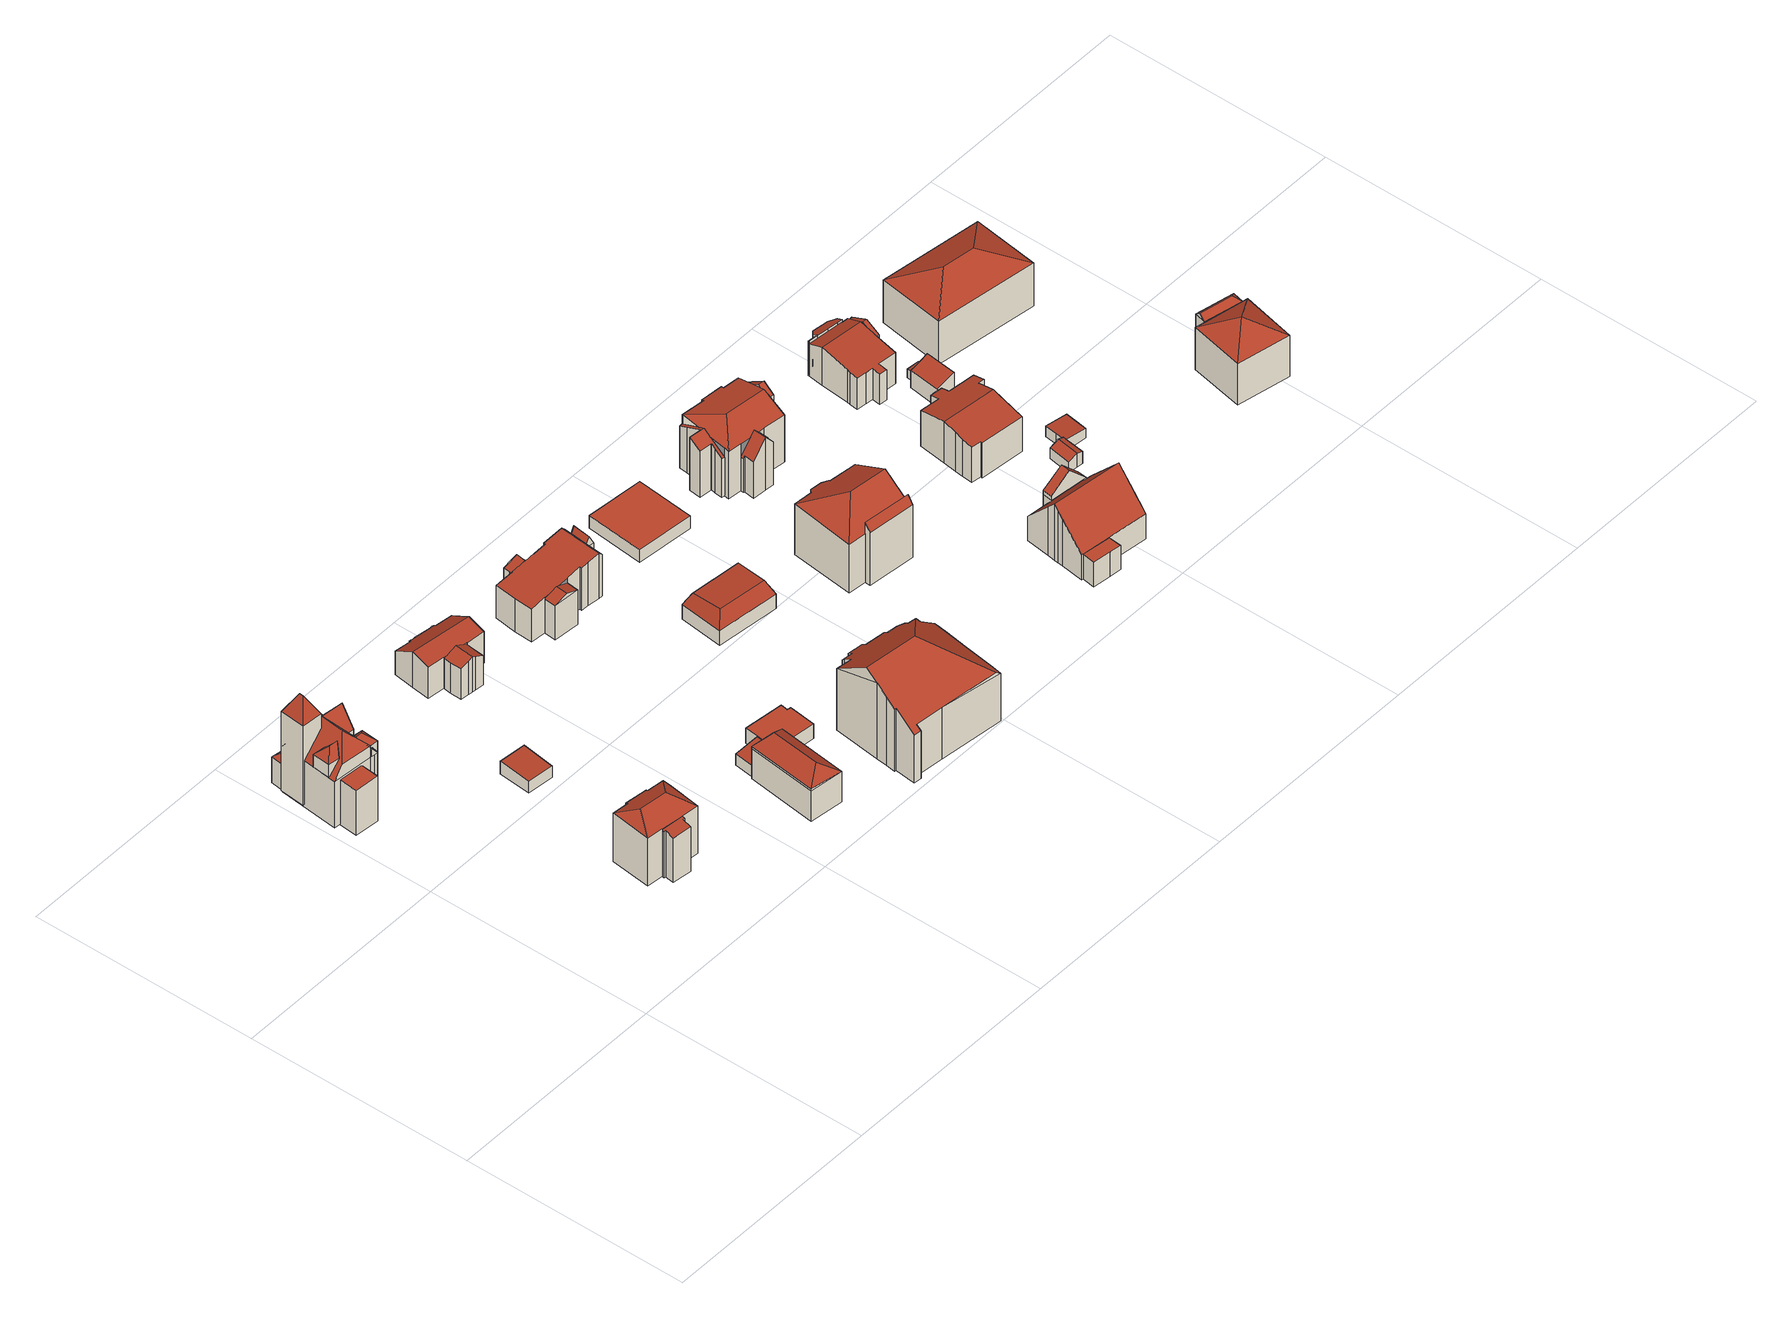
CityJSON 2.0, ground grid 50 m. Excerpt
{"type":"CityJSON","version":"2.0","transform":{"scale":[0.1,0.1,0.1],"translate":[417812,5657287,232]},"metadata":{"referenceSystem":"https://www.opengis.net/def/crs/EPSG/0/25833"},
"CityObjects":{
"building1":{"type":"Building","attributes":{"Gemeindeschluessel":14612000,"QualitaetDacherkennung":100,"Geometrietyp2DReferenz":"3000","function":"31001_9998","roofType":"9999"},"children":["building1-1","building1-2","building1-3","building1-4","building1-5","building1-6","building1-7","building1-8","building1-9"]},
"building1-1":{"type":"BuildingPart","attributes":{"Dachtyp_tdc":"tdcHipAndHippedGRoof","Dachneigung":49.88,"QualitaetDacherkennung":100,"Geometrietyp2DReferenz":"3000","measuredHeight":17.67,"roofType":"9999"},"parents":["building1"],"geometry":[{"type":"MultiSurface","lod":"2","boundaries":[[[0,1,2,3,4,5]],[[1,6,7,2]],[[6,8,9,7]],[[6,1,10,11]],[[0,8,12]],[[11,10,13]],[[8,6,11,13,12]],[[3,2,7,9]],[[1,0,12,13,10]]],"semantics":{"surfaces":[{"type":"WallSurface"},{"type":"RoofSurface"},{"type":"GroundSurface"}],"values":[0,0,0,0,1,1,1,2,1]}}]},
"building1-2":{"type":"BuildingPart","attributes":{"Dachtyp_tdc":"tdcLeanToRoof","Dachneigung":0,"QualitaetDacherkennung":100,"Geometrietyp2DReferenz":"3000","measuredHeight":10.97,"roofType":"2100"},"parents":["building1"],"geometry":[{"type":"Solid","lod":"2","boundaries":[[[[14,15,16,17]],[[15,18,19,16]],[[18,20,21,19]],[[20,14,17,21]],[[20,18,15,14]],[[17,16,19,21]]]],"semantics":{"surfaces":[{"type":"WallSurface"},{"type":"RoofSurface"},{"type":"GroundSurface"}],"values":[[0,0,0,0,1,2]]}}]},
"building1-3":{"type":"BuildingPart","attributes":{"Dachtyp_tdc":"tdcGableRoof","Dachneigung":55.66,"QualitaetDacherkennung":100,"Geometrietyp2DReferenz":"3000","measuredHeight":16.03,"roofType":"3100"},"parents":["building1"],"geometry":[{"type":"Solid","lod":"2","boundaries":[[[[22,23,24,25]],[[23,26,27,24]],[[26,28,29,27]],[[28,22,25,29]],[[26,23,30]],[[22,28,31]],[[23,22,31,30]],[[28,26,30,31]],[[25,24,27,29]]]],"semantics":{"surfaces":[{"type":"WallSurface"},{"type":"RoofSurface"},{"type":"GroundSurface"}],"values":[[0,0,0,0,0,0,1,1,2]]}}]},
"building1-4":{"type":"BuildingPart","attributes":{"Dachtyp_tdc":"tdcHipRoof","Dachneigung":62.09,"QualitaetDacherkennung":100,"Geometrietyp2DReferenz":"3000","measuredHeight":23.69,"roofType":"3200"},"parents":["building1"],"geometry":[{"type":"MultiSurface","lod":"2","boundaries":[[[32,33,34,35]],[[33,36,37,38,39,34]],[[33,32,40]],[[41,36,42]],[[32,41,42,40]],[[36,33,40,42]],[[43,35,34,39]]],"semantics":{"surfaces":[{"type":"WallSurface"},{"type":"RoofSurface"},{"type":"GroundSurface"}],"values":[0,0,1,1,1,1,2]}}]},
"building1-5":{"type":"BuildingPart","attributes":{"Dachtyp_tdc":"tdcLeanToRoof","Dachneigung":0,"QualitaetDacherkennung":100,"Geometrietyp2DReferenz":"3000","measuredHeight":5.98,"roofType":"2100"},"parents":["building1"],"geometry":[{"type":"MultiSurface","lod":"2","boundaries":[[[44,45,46,47]],[[45,5,4,46]],[[45,44,48,49,50,5]],[[4,51,52,53,47,46]]],"semantics":{"surfaces":[{"type":"WallSurface"},{"type":"RoofSurface"},{"type":"GroundSurface"}],"values":[0,0,1,2]}}]},
"building1-6":{"type":"BuildingPart","attributes":{"Dachtyp_tdc":"tdcGableRoof","Dachneigung":49.41,"QualitaetDacherkennung":100,"Geometrietyp2DReferenz":"3000","measuredHeight":14.66,"roofType":"3100"},"parents":["building1"],"geometry":[{"type":"MultiSurface","lod":"2","boundaries":[[[54,55,49,52,56]],[[57,22,58,51,50]],[[22,54,56,58]],[[57,55,59]],[[54,22,60]],[[55,54,60,59]],[[22,57,59,60]],[[56,52,51,58]]],"semantics":{"surfaces":[{"type":"WallSurface"},{"type":"RoofSurface"},{"type":"GroundSurface"}],"values":[0,0,0,0,0,1,1,2]}}]},
"building1-7":{"type":"BuildingPart","attributes":{"Dachtyp_tdc":"tdcHipAndGableRoof","Dachneigung":40.77,"QualitaetDacherkennung":100,"Geometrietyp2DReferenz":"3000","measuredHeight":4.92,"roofType":"5000"},"parents":["building1"],"geometry":[{"type":"Solid","lod":"2","boundaries":[[[[61,62,63,64]],[[62,65,66,63]],[[65,67,68,66]],[[67,61,64,68]],[[65,62,69]],[[61,67,70]],[[62,61,70,69]],[[67,65,69,70]],[[64,63,66,68]]]],"semantics":{"surfaces":[{"type":"WallSurface"},{"type":"RoofSurface"},{"type":"GroundSurface"}],"values":[[0,0,0,0,1,0,1,1,2]]}}]},
"building1-8":{"type":"BuildingPart","attributes":{"Dachtyp_tdc":"tdcHipAndGableRoof","Dachneigung":43.92,"QualitaetDacherkennung":100,"Geometrietyp2DReferenz":"3000","measuredHeight":15.39,"roofType":"5000"},"parents":["building1"],"geometry":[{"type":"Solid","lod":"2","boundaries":[[[[71,72,73,74]],[[72,75,76,73]],[[75,10,77,76]],[[10,71,74,77]],[[75,72,78]],[[71,10,79]],[[72,71,79,78]],[[10,75,78,79]],[[74,73,76,77]]]],"semantics":{"surfaces":[{"type":"WallSurface"},{"type":"RoofSurface"},{"type":"GroundSurface"}],"values":[[0,0,0,0,1,0,1,1,2]]}}]},
"building1-9":{"type":"BuildingPart","attributes":{"Dachtyp_tdc":"tdcHipAndGableRoof","Dachneigung":38.72,"QualitaetDacherkennung":100,"Geometrietyp2DReferenz":"3000","measuredHeight":7.55,"roofType":"5000"},"parents":["building1"],"geometry":[{"type":"MultiSurface","lod":"2","boundaries":[[[37,80,81,38]],[[80,44,47,82,81]],[[44,80,83]],[[80,37,84,83]],[[48,44,83,84]],[[38,81,82,85]]],"semantics":{"surfaces":[{"type":"WallSurface"},{"type":"RoofSurface"},{"type":"GroundSurface"}],"values":[0,0,1,1,1,2]}}]},
"building2":{"type":"Building","attributes":{"Gemeindeschluessel":14612000,"Geometrietyp2DReferenz":"3000","function":"31001_9998","roofType":"9999"},"children":["building2-1","building2-2"]},
"building2-1":{"type":"BuildingPart","attributes":{"Dachtyp_tdc":"tdcPolyFlatRoof","Dachneigung":14.08,"QualitaetDacherkennung":80,"Geometrietyp2DReferenz":"3000","measuredHeight":11.41,"roofType":"2100"},"parents":["building2"],"geometry":[{"type":"MultiSurface","lod":"2","boundaries":[[[86,87,88,89,90,91,92,93]],[[94,95,96,97,98,99,100,101]],[[93,92,95,94]],[[92,91,96,95]],[[91,90,97,96]],[[89,88,99,98]],[[88,87,100,99]],[[87,86,101,100]],[[86,93,94,101]]],"semantics":{"surfaces":[{"type":"RoofSurface"},{"type":"GroundSurface"},{"type":"WallSurface"}],"values":[0,1,2,2,2,2,2,2,2]}}]},
"building2-2":{"type":"BuildingPart","attributes":{"Dachtyp_tdc":"tdcHipRoof","Dachneigung":27.14,"QualitaetDacherkennung":86,"Geometrietyp2DReferenz":"3000","measuredHeight":14.01,"roofType":"3200"},"parents":["building2"],"geometry":[{"type":"MultiSurface","lod":"2","boundaries":[[[102,103,104,105]],[[103,106,107,104]],[[106,108,109,107]],[[108,110,111,109]],[[110,112,113,111]],[[112,114,115,113]],[[114,116,117,115]],[[116,118,119,117]],[[118,120,89,98,119]],[[121,102,105,97,90]],[[118,116,114,122]],[[103,102,123]],[[114,112,110,108,106,103,123,122]],[[102,121,120,118,122,123]],[[105,104,107,109,111,113,115,117,119,98,97]]],"semantics":{"surfaces":[{"type":"WallSurface"},{"type":"RoofSurface"},{"type":"GroundSurface"}],"values":[0,0,0,0,0,0,0,0,0,0,1,1,1,1,2]}}]},
"building3":{"type":"Building","attributes":{"Dachtyp_tdc":"tdcPolyFlatRoof","Gemeindeschluessel":14612000,"Dachneigung":3.11,"QualitaetDacherkennung":90,"Geometrietyp2DReferenz":"3000","measuredHeight":3.19,"function":"31001_9998","roofType":"2100"},"geometry":[{"type":"Solid","lod":"2","boundaries":[[[[124,125,126,127]],[[125,128,129,126]],[[128,130,131,129]],[[130,124,127,131]],[[130,128,125,124]],[[127,126,129,131]]]],"semantics":{"surfaces":[{"type":"WallSurface"},{"type":"RoofSurface"},{"type":"GroundSurface"}],"values":[[0,0,0,0,1,2]]}}]},
"building4":{"type":"Building","attributes":{"Gemeindeschluessel":14612000,"Geometrietyp2DReferenz":"3000","function":"31001_9998","roofType":"9999"},"children":["building4-1","building4-2"]},
"building4-1":{"type":"BuildingPart","attributes":{"Dachtyp_tdc":"tdcGableRoof","Dachneigung":31.61,"QualitaetDacherkennung":61,"Geometrietyp2DReferenz":"3000","measuredHeight":8.54,"roofType":"3100"},"parents":["building4"],"geometry":[{"type":"MultiSurface","lod":"2","boundaries":[[[132,133,134]],[[132,135,136,133]],[[135,137,138,136]],[[137,139,140,138]],[[139,141,142,140]],[[141,143,144,142]],[[143,145,146,144]],[[145,147,148,146]],[[147,149,150,148]],[[149,151,152,150]],[[151,153,154,152]],[[153,155,156,154]],[[155,157,158,156]],[[157,159,160,158]],[[159,161,162,160]],[[161,163,164,162]],[[163,165,166,164]],[[165,167,168,166]],[[167,169,170,168]],[[169,171,172,173,170]],[[165,163,161,159,157,155,153,151,149,147,145,143,141,139,137]],[[137,135,132,174,175,176,171,169,167,165]],[[173,177,133,136,138,140,142,144,146,148,150,152,154,156,158,160,162,164,166,168,170]]],"semantics":{"surfaces":[{"type":"WallSurface"},{"type":"RoofSurface"},{"type":"GroundSurface"}],"values":[0,0,0,0,0,0,0,0,0,0,0,0,0,0,0,0,0,0,0,0,1,1,2]}}]},
"building4-2":{"type":"BuildingPart","attributes":{"Dachtyp_tdc":"tdcGableRoof","Dachneigung":23.79,"QualitaetDacherkennung":48,"Geometrietyp2DReferenz":"3000","measuredHeight":8.54,"roofType":"3100"},"parents":["building4"],"geometry":[{"type":"MultiSurface","lod":"2","boundaries":[[[178,179,180,181]],[[179,134,133,180]],[[172,182,170,173]],[[182,183,184,170]],[[183,185,186,184]],[[185,187,188,186]],[[187,189,190,188]],[[189,191,192,190]],[[191,193,194,192]],[[193,178,181,194]],[[189,187,185,183,182,172,176,195]],[[195,174,134,179,178,193,191,189]],[[181,180,133,177,173,170,184,186,188,190,192,194]]],"semantics":{"surfaces":[{"type":"WallSurface"},{"type":"RoofSurface"},{"type":"GroundSurface"}],"values":[0,0,0,0,0,0,0,0,0,0,1,1,2]}}]},
"building5":{"type":"Building","attributes":{"Dachtyp_tdc":"tdcFreeFormRoof","Gemeindeschluessel":14612000,"Dachneigung":37.24,"QualitaetDacherkennung":92,"Geometrietyp2DReferenz":"3000","measuredHeight":10.48,"function":"31001_9998","roofType":"5000"},"geometry":[{"type":"Solid","lod":"2","boundaries":[[[[196,197,198]],[[197,199,200,198]],[[196,201,202,199,197]],[[203,198,200,204]],[[196,198,203]],[[204,200,205,206]],[[206,205,202]],[[207,208,209,210,211,212]],[[203,204,208,207]],[[204,206,209,208]],[[206,202,210,209]],[[202,201,211,210]],[[201,196,212,211]],[[196,203,207,212]],[[202,205,200,199]]]],"semantics":{"surfaces":[{"type":"RoofSurface"},{"type":"WallSurface"},{"type":"GroundSurface"}],"values":[[0,0,0,1,1,1,1,2,1,1,1,1,1,1,0]]}}]},
"building6":{"type":"Building","attributes":{"Dachtyp_tdc":"tdcPolyFlatRoof","Gemeindeschluessel":14612000,"Dachneigung":8.62,"QualitaetDacherkennung":60,"Geometrietyp2DReferenz":"3000","measuredHeight":3.55,"function":"31001_9998","roofType":"2100"},"geometry":[{"type":"Solid","lod":"2","boundaries":[[[[213,214,215,216]],[[214,217,218,215]],[[217,219,220,218]],[[219,213,216,220]],[[219,217,214,213]],[[216,215,218,220]]]],"semantics":{"surfaces":[{"type":"WallSurface"},{"type":"RoofSurface"},{"type":"GroundSurface"}],"values":[[0,0,0,0,1,2]]}}]},
"building7":{"type":"Building","attributes":{"Dachtyp_tdc":"tdcPolyFlatRoof","Gemeindeschluessel":14612000,"Dachneigung":0,"QualitaetDacherkennung":65,"Geometrietyp2DReferenz":"3000","measuredHeight":3.62,"function":"31001_9998","roofType":"1000"},"geometry":[{"type":"Solid","lod":"2","boundaries":[[[[221,222,223,224]],[[222,225,226,223]],[[225,227,228,226]],[[227,229,218,228]],[[229,230,215,218]],[[230,231,232,215]],[[231,233,234,232]],[[233,235,236,234]],[[235,221,224,236]],[[235,233,231,230,229,227,225,222,221]],[[224,223,226,228,218,215,232,234,236]]]],"semantics":{"surfaces":[{"type":"WallSurface"},{"type":"RoofSurface"},{"type":"GroundSurface"}],"values":[[0,0,0,0,0,0,0,0,0,1,2]]}}]},
"building8":{"type":"Building","attributes":{"Gemeindeschluessel":14612000,"Geometrietyp2DReferenz":"3000","function":"31001_9998","roofType":"9999"},"children":["building8-1","building8-2","building8-3","building8-4"]},
"building8-1":{"type":"BuildingPart","attributes":{"Dachtyp_tdc":"tdcGableRoof","Dachneigung":21.2,"QualitaetDacherkennung":30,"Geometrietyp2DReferenz":"3000","measuredHeight":9.37,"roofType":"3100"},"parents":["building8"],"geometry":[{"type":"MultiSurface","lod":"2","boundaries":[[[237,238,239,240]],[[238,241,242,239]],[[241,243,244,242]],[[241,238,245]],[[238,237,246,247,245]],[[243,241,245,247,248]],[[240,239,242,244]]],"semantics":{"surfaces":[{"type":"WallSurface"},{"type":"RoofSurface"},{"type":"GroundSurface"}],"values":[0,0,0,0,1,1,2]}}]},
"building8-2":{"type":"BuildingPart","attributes":{"Dachtyp_tdc":"tdcFreeFormRoof","Dachneigung":63.38,"QualitaetDacherkennung":13,"Geometrietyp2DReferenz":"3000","measuredHeight":10.96,"roofType":"5000"},"parents":["building8"],"geometry":[{"type":"MultiSurface","lod":"2","boundaries":[[[249,250,251,252]],[[250,253,254,251]],[[253,255,256,254]],[[257,255,253]],[[258,257,253,250]],[[258,250,249]],[[257,258,249,255]],[[252,251,254,256]]],"semantics":{"surfaces":[{"type":"WallSurface"},{"type":"RoofSurface"},{"type":"GroundSurface"}],"values":[0,0,0,0,1,0,1,2]}}]},
"building8-3":{"type":"BuildingPart","attributes":{"Dachtyp_tdc":"tdcGableRoof","Dachneigung":52.3,"QualitaetDacherkennung":28,"Geometrietyp2DReferenz":"3000","measuredHeight":9.47,"roofType":"3100"},"parents":["building8"],"geometry":[{"type":"MultiSurface","lod":"2","boundaries":[[[259,260,261,262]],[[260,263,264,261]],[[263,265,266,264]],[[265,267,268,266]],[[267,269,270,268]],[[269,271,272,270]],[[271,273,274,272]],[[275,276,273,271,269,267]],[[267,265,263,260,259,277,275]],[[261,264,266,268,270,272,274,278,262]]],"semantics":{"surfaces":[{"type":"WallSurface"},{"type":"RoofSurface"},{"type":"GroundSurface"}],"values":[0,0,0,0,0,0,0,1,1,2]}}]},
"building8-4":{"type":"BuildingPart","attributes":{"Dachtyp_tdc":"tdcGableRoof","Dachneigung":10.06,"QualitaetDacherkennung":25,"Geometrietyp2DReferenz":"3000","measuredHeight":10.92,"roofType":"3100"},"parents":["building8"],"geometry":[{"type":"MultiSurface","lod":"2","boundaries":[[[279,280,240,281]],[[280,237,240]],[[282,244,243]],[[282,283,284,244]],[[283,285,286,284]],[[285,287,288,286]],[[287,289,262,288]],[[289,259,262]],[[290,274,273]],[[290,291,292,274]],[[291,293,294,292]],[[293,295,296,294]],[[295,297,298,296]],[[297,299,252,298]],[[299,249,252]],[[300,301,302,256,255]],[[301,303,304,302]],[[303,305,306,304]],[[305,307,308,306]],[[307,309,310,308]],[[309,279,281,310]],[[305,303,301,300,299,297,295]],[[295,293,291,290,276,311,277,289,287,285,283,282,248,246,280,279,309,307,305]],[[281,240,244,284,286,288,262,278,274,292,294,296,298,252,256,302,304,306,308,310]]],"semantics":{"surfaces":[{"type":"WallSurface"},{"type":"RoofSurface"},{"type":"GroundSurface"}],"values":[0,0,0,0,0,0,0,0,0,0,0,0,0,0,0,0,0,0,0,0,0,1,1,2]}}]},
"building9":{"type":"Building","attributes":{"Dachtyp_tdc":"tdcFreeFormRoof","Gemeindeschluessel":14612000,"Dachneigung":37.05,"QualitaetDacherkennung":32,"Geometrietyp2DReferenz":"3000","measuredHeight":20.54,"function":"31001_9998","roofType":"5000"},"geometry":[{"type":"Solid","lod":"2","boundaries":[[[[312,313,314,315]],[[313,316,317,314]],[[316,318,319,317]],[[318,320,321,319]],[[320,322,323,321]],[[322,324,325,323]],[[324,326,327,325]],[[326,328,329,327]],[[328,330,331,329]],[[330,332,333,331]],[[332,334,335,333]],[[334,336,337,335]],[[336,338,339,337]],[[338,340,341,339]],[[340,342,343,341]],[[342,344,345,343]],[[344,346,347,345]],[[346,348,349,347]],[[348,350,351,349]],[[350,352,353,351]],[[352,354,355,353]],[[354,356,357,355]],[[356,358,359,357]],[[358,360,361,359]],[[360,362,363,361]],[[362,364,365,363]],[[364,366,367,365]],[[366,368,369,367]],[[368,312,315,369]],[[352,350,348,346,344,370,371,372,358,356,354]],[[371,370,342,340,338,336,334,332,330,328,326,324,322,320,318,373]],[[364,362,360,372,371,373,316,313,312,368,366]],[[318,316,373]],[[344,342,370]],[[360,358,372]],[[315,314,317,319,321,323,325,327,329,331,333,335,337,339,341,343,345,347,349,351,353,355,357,359,361,363,365,367,369]]]],"semantics":{"surfaces":[{"type":"WallSurface"},{"type":"RoofSurface"},{"type":"GroundSurface"}],"values":[[0,0,0,0,0,0,0,0,0,0,0,0,0,0,0,0,0,0,0,0,0,0,0,0,0,0,0,0,0,1,1,1,0,0,0,2]]}}]},
"building10":{"type":"Building","attributes":{"Dachtyp_tdc":"tdcCutTentRoof","Gemeindeschluessel":14612000,"Dachneigung":4.17,"QualitaetDacherkennung":73,"Geometrietyp2DReferenz":"3000","measuredHeight":6.84,"function":"31001_9998","roofType":"9999"},"geometry":[{"type":"Solid","lod":"2","boundaries":[[[[374,375,376,377]],[[375,378,379,376]],[[380,378,381,382]],[[374,380,382,383]],[[375,374,383,384]],[[378,375,384,381]],[[384,383,382,381]],[[379,385,377,376]],[[378,380,385,379]],[[380,374,377,385]]]],"semantics":{"surfaces":[{"type":"WallSurface"},{"type":"RoofSurface"},{"type":"GroundSurface"}],"values":[[0,0,1,1,1,1,1,2,0,0]]}}]},
"building11":{"type":"Building","attributes":{"Dachtyp_tdc":"tdcPolyFlatRoof","Gemeindeschluessel":14612000,"Dachneigung":0,"QualitaetDacherkennung":0,"Geometrietyp2DReferenz":"3000","BezugspunktDach":"2000","measuredHeight":3,"function":"31001_9998"},"geometry":[{"type":"MultiSurface","lod":"2","boundaries":[[[386,387,388,389]],[[389,388,390,391]],[[388,387,392,390]],[[387,386,393,392]],[[386,389,391,393]],[[391,390,392,393]]],"semantics":{"surfaces":[{"type":"RoofSurface"},{"type":"WallSurface"},{"type":"GroundSurface"}],"values":[0,1,1,1,1,2]}}]},
"building12":{"type":"Building","attributes":{"Gemeindeschluessel":14612000,"Geometrietyp2DReferenz":"3000","function":"31001_9998","roofType":"9999"},"children":["building12-1","building12-2"]},
"building12-1":{"type":"BuildingPart","attributes":{"Dachtyp_tdc":"tdcPolyFlatRoof","Dachneigung":54.19,"QualitaetDacherkennung":34,"Geometrietyp2DReferenz":"3000","measuredHeight":14.58,"roofType":"2100"},"parents":["building12"],"geometry":[{"type":"MultiSurface","lod":"2","boundaries":[[[394,395,396,397,398]],[[395,399,400,396]],[[399,401,402,403,400]],[[401,399,395,394]],[[397,396,400,403]]],"semantics":{"surfaces":[{"type":"WallSurface"},{"type":"RoofSurface"},{"type":"GroundSurface"}],"values":[0,0,0,1,2]}}]},
"building12-2":{"type":"BuildingPart","attributes":{"Dachtyp_tdc":"tdcHipAndGableRoof","Dachneigung":28.09,"QualitaetDacherkennung":42,"Geometrietyp2DReferenz":"3000","measuredHeight":16.42,"roofType":"5000"},"parents":["building12"],"geometry":[{"type":"MultiSurface","lod":"2","boundaries":[[[404,405,406,407]],[[405,408,409,406]],[[408,410,411,409]],[[410,412,413,411]],[[412,414,415,413]],[[414,398,397,415]],[[402,416,417,403]],[[416,418,419,417]],[[416,402,398,414,412,420]],[[412,410,408,405,404,421,422,418,420]],[[407,406,409,411,413,415,397,403,417,419,423,424]],[[418,422,423,419]],[[422,421,424,423]],[[421,404,407,424]],[[418,416,420]]],"semantics":{"surfaces":[{"type":"WallSurface"},{"type":"RoofSurface"},{"type":"GroundSurface"}],"values":[0,0,0,0,0,0,0,0,1,1,2,0,0,0,1]}}]},
"building13":{"type":"Building","attributes":{"Gemeindeschluessel":14612000,"Geometrietyp2DReferenz":"3000","function":"31001_9998","roofType":"9999"},"children":["building13-1","building13-2","building13-3","building13-4"]},
"building13-1":{"type":"BuildingPart","attributes":{"Dachtyp_tdc":"tdcHipAndGableRoof","Dachneigung":13.77,"QualitaetDacherkennung":29,"Geometrietyp2DReferenz":"3000","measuredHeight":14.17,"roofType":"5000"},"parents":["building13"],"geometry":[{"type":"MultiSurface","lod":"2","boundaries":[[[425,426,427,428]],[[426,429,430,427]],[[429,431,432,433,430]],[[434,435,436,437,438]],[[435,439,440,436]],[[439,441,440]],[[442,443,444,445,446]],[[443,447,448,449,444]],[[450,451,452,453,454]],[[451,455,456,452]],[[455,425,428,456]],[[450,457,458,459,447,443,460]],[[443,442,461,462,463,439,435,434,464,460]],[[464,465,466,467,431,429,426,425,455,451,450,460]],[[428,427,430,433,468,469,437,436,440,470,445,444,449,471,453,452,456]]],"semantics":{"surfaces":[{"type":"WallSurface"},{"type":"RoofSurface"},{"type":"GroundSurface"}],"values":[0,0,0,0,0,0,0,0,0,0,0,1,1,1,2]}}]},
"building13-2":{"type":"BuildingPart","attributes":{"Dachtyp_tdc":"tdcGableRoof","Dachneigung":34.04,"QualitaetDacherkennung":72,"Geometrietyp2DReferenz":"3000","measuredHeight":14.41,"roofType":"3100"},"parents":["building13"],"geometry":[{"type":"MultiSurface","lod":"2","boundaries":[[[432,472,473,433]],[[472,474,475,473]],[[474,476,477,475]],[[476,478,479,477]],[[478,480,481,479]],[[480,482,483,481]],[[482,438,437,483]],[[480,478,476,474,472,432,467,484]],[[484,465,485,438,482,480]],[[468,433,473,475,477,479,481,483,437,469]]],"semantics":{"surfaces":[{"type":"WallSurface"},{"type":"RoofSurface"},{"type":"GroundSurface"}],"values":[0,0,0,0,0,0,0,1,1,2]}}]},
"building13-3":{"type":"BuildingPart","attributes":{"Dachtyp_tdc":"tdcGableRoof","Dachneigung":54.21,"QualitaetDacherkennung":12,"Geometrietyp2DReferenz":"3000","measuredHeight":12.79,"roofType":"3100"},"parents":["building13"],"geometry":[{"type":"MultiSurface","lod":"2","boundaries":[[[486,446,445,487]],[[441,488,489,440]],[[488,490,491,489]],[[490,492,493,491]],[[492,494,495,493]],[[494,496,497,495]],[[496,498,499,497]],[[498,486,487,499]],[[494,492,490,488,441,463,500]],[[500,461,446,486,498,496,494]],[[487,445,470,440,489,491,493,495,497,499]]],"semantics":{"surfaces":[{"type":"WallSurface"},{"type":"RoofSurface"},{"type":"GroundSurface"}],"values":[0,0,0,0,0,0,0,0,1,1,2]}}]},
"building13-4":{"type":"BuildingPart","attributes":{"Dachtyp_tdc":"tdcFreeFormRoof","Dachneigung":33.52,"QualitaetDacherkennung":33,"Geometrietyp2DReferenz":"3000","measuredHeight":12.89,"roofType":"5000"},"parents":["building13"],"geometry":[{"type":"MultiSurface","lod":"2","boundaries":[[[501,502,503,504]],[[502,505,506,503]],[[505,507,452,506]],[[448,508,509,449]],[[508,510,511,509]],[[510,512,513,511]],[[512,514,515,513]],[[514,516,517,515]],[[516,518,519,517]],[[518,520,521,519]],[[520,522,523,521]],[[522,501,504,523]],[[518,516,514,512,510,508,448,459,524]],[[524,457,454,507,505,502,501,522,520,518]],[[504,503,506,452,453,471,449,509,511,513,515,517,519,521,523]]],"semantics":{"surfaces":[{"type":"WallSurface"},{"type":"RoofSurface"},{"type":"GroundSurface"}],"values":[0,0,0,0,0,0,0,0,0,0,0,0,1,1,2]}}]},
"building14":{"type":"Building","attributes":{"Gemeindeschluessel":14612000,"Geometrietyp2DReferenz":"3000","function":"31001_9998","roofType":"9999"},"children":["building14-1","building14-2","building14-3"]},
"building14-1":{"type":"BuildingPart","attributes":{"Dachtyp_tdc":"tdcPolyFlatRoof","Dachneigung":0,"QualitaetDacherkennung":53,"Geometrietyp2DReferenz":"3000","measuredHeight":5.9,"roofType":"1000"},"parents":["building14"],"geometry":[{"type":"MultiSurface","lod":"2","boundaries":[[[525,526,527,528]],[[529,530,531,532]],[[530,533,534,531]],[[533,525,528,534]],[[533,530,529,526,525]],[[528,527,532,531,534]]],"semantics":{"surfaces":[{"type":"WallSurface"},{"type":"RoofSurface"},{"type":"GroundSurface"}],"values":[0,0,0,0,1,2]}}]},
"building14-2":{"type":"BuildingPart","attributes":{"Dachtyp_tdc":"tdcGableRoof","Dachneigung":46.57,"QualitaetDacherkennung":41,"Geometrietyp2DReferenz":"3000","measuredHeight":10.43,"roofType":"3100"},"parents":["building14"],"geometry":[{"type":"MultiSurface","lod":"2","boundaries":[[[535,536,537,538]],[[536,539,540,537]],[[539,541,540]],[[542,535,538,543,544]],[[545,546,547,548]],[[536,547,546,539]],[[535,548,547,536]],[[542,545,548,535]],[[539,546,545,542]],[[538,537,540,543]]],"semantics":{"surfaces":[{"type":"WallSurface"},{"type":"RoofSurface"},{"type":"GroundSurface"}],"values":[0,0,0,0,1,1,0,0,0,2]}}]},
"building14-3":{"type":"BuildingPart","attributes":{"Dachtyp_tdc":"tdcGableRoof","Dachneigung":47.7,"QualitaetDacherkennung":64,"Geometrietyp2DReferenz":"3000","measuredHeight":13.68,"roofType":"3100"},"parents":["building14"],"geometry":[{"type":"MultiSurface","lod":"2","boundaries":[[[549,550,551,552]],[[550,553,554,551]],[[553,555,556,554]],[[555,557,558,556]],[[557,559,560,558]],[[559,561,562,560]],[[561,544,543,562]],[[541,563,564,540]],[[563,565,566,564]],[[565,567,568,566]],[[567,569,570,568]],[[569,571,572,570]],[[565,563,541,544,561,559,557,555]],[[555,553,550,549,573,574,571,569,567,565]],[[572,532,527,552,551,554,556,558,560,562,543,540,564,566,568,570]],[[571,574,532,572]],[[574,529,532]],[[573,549,552,527,526]]],"semantics":{"surfaces":[{"type":"WallSurface"},{"type":"RoofSurface"},{"type":"GroundSurface"}],"values":[0,0,0,0,0,0,0,0,0,0,0,0,1,1,2,0,0,0]}}]},
"building15":{"type":"Building","attributes":{"Dachtyp_tdc":"tdcGableRoof","Gemeindeschluessel":14612000,"Dachneigung":12.48,"QualitaetDacherkennung":81,"Geometrietyp2DReferenz":"3000","measuredHeight":10.14,"function":"31001_9998","roofType":"3100"},"geometry":[{"type":"Solid","lod":"2","boundaries":[[[[575,576,577,578]],[[576,579,580,577]],[[579,581,582,580]],[[581,583,584,582]],[[583,585,586,584]],[[585,587,588,586]],[[587,589,590,588]],[[589,591,592,590]],[[591,593,594,592]],[[593,595,596,594]],[[595,597,598,596]],[[597,599,600,598]],[[599,601,602,600]],[[601,603,604,602]],[[603,605,606,604]],[[605,607,608,606]],[[607,575,578,608]],[[603,601,599,597,595,593,591,589,587,585,583]],[[583,581,579,576,575,607,605,603]],[[578,577,580,582,584,586,588,590,592,594,596,598,600,602,604,606,608]]]],"semantics":{"surfaces":[{"type":"WallSurface"},{"type":"RoofSurface"},{"type":"GroundSurface"}],"values":[[0,0,0,0,0,0,0,0,0,0,0,0,0,0,0,0,0,1,1,2]]}}]},
"building16":{"type":"Building","attributes":{"Gemeindeschluessel":14612000,"Geometrietyp2DReferenz":"3000","function":"31001_9998","roofType":"9999"},"children":["building16-1","building16-2"]},
"building16-1":{"type":"BuildingPart","attributes":{"Dachtyp_tdc":"tdcPolyFlatRoof","Dachneigung":2.78,"QualitaetDacherkennung":92,"Geometrietyp2DReferenz":"3000","measuredHeight":2.58,"roofType":"2100"},"parents":["building16"],"geometry":[{"type":"MultiSurface","lod":"2","boundaries":[[[609,610,611,612]],[[610,613,614,611]],[[613,615,616,614]],[[613,610,609,617,618,619,615]],[[616,620,621,622,612,611,614]],[[619,618,621,620]],[[618,617,622,621]],[[617,609,612,622]]],"semantics":{"surfaces":[{"type":"WallSurface"},{"type":"RoofSurface"},{"type":"GroundSurface"}],"values":[0,0,0,1,2,0,0,0]}}]},
"building16-2":{"type":"BuildingPart","attributes":{"Dachtyp_tdc":"tdcGableRoof","Dachneigung":20.8,"QualitaetDacherkennung":35,"Geometrietyp2DReferenz":"3000","measuredHeight":3.36,"roofType":"3100"},"parents":["building16"],"geometry":[{"type":"MultiSurface","lod":"2","boundaries":[[[623,616,615]],[[623,624,625,616]],[[624,626,627,625]],[[626,628,629,627]],[[628,630,631,629]],[[630,632,633,631]],[[632,634,620,633]],[[634,619,620]],[[632,630,628,626]],[[626,624,623,634,632]],[[616,625,627,629,631,633,620]]],"semantics":{"surfaces":[{"type":"WallSurface"},{"type":"RoofSurface"},{"type":"GroundSurface"}],"values":[0,0,0,0,0,0,0,0,1,1,2]}}]},
"building17":{"type":"Building","attributes":{"Gemeindeschluessel":14612000,"Geometrietyp2DReferenz":"3000","function":"31001_9998","roofType":"9999"},"children":["building17-1","building17-2","building17-3"]},
"building17-1":{"type":"BuildingPart","attributes":{"Dachtyp_tdc":"tdcPolyFlatRoof","Dachneigung":26.01,"QualitaetDacherkennung":46,"Geometrietyp2DReferenz":"3000","measuredHeight":8.53,"roofType":"2100"},"parents":["building17"],"geometry":[{"type":"MultiSurface","lod":"2","boundaries":[[[635,636,637,638,639]],[[636,640,641,637]],[[640,642,643,641]],[[642,644,645,643]],[[644,646,647,645]],[[646,648,649,647]],[[648,650,651,652,649]],[[648,646,644,642,640,636,635,650]],[[652,638,637,641,643,645,647,649]]],"semantics":{"surfaces":[{"type":"WallSurface"},{"type":"RoofSurface"},{"type":"GroundSurface"}],"values":[0,0,0,0,0,0,0,1,2]}}]},
"building17-2":{"type":"BuildingPart","attributes":{"Dachtyp_tdc":"tdcGableRoof","Dachneigung":28.7,"QualitaetDacherkennung":78,"Geometrietyp2DReferenz":"3000","measuredHeight":9.53,"roofType":"3100"},"parents":["building17"],"geometry":[{"type":"MultiSurface","lod":"2","boundaries":[[[653,654,655,656]],[[654,657,658,655]],[[657,659,660,658]],[[661,653,656,662]],[[661,663,664,665,666,653]],[[667,665,664,668,669]],[[657,667,669,659]],[[654,666,665,667,657]],[[653,666,654]],[[656,655,658,660,670,662]]],"semantics":{"surfaces":[{"type":"WallSurface"},{"type":"RoofSurface"},{"type":"GroundSurface"}],"values":[0,0,0,0,1,1,0,0,0,2]}}]},
"building17-3":{"type":"BuildingPart","attributes":{"Dachtyp_tdc":"tdcGableRoof","Dachneigung":10.11,"QualitaetDacherkennung":44,"Geometrietyp2DReferenz":"3000","measuredHeight":9.19,"roofType":"3100"},"parents":["building17"],"geometry":[{"type":"MultiSurface","lod":"2","boundaries":[[[671,672,673,674]],[[672,675,676,673]],[[675,677,678,676]],[[677,679,680,678]],[[679,639,638,680]],[[651,681,661,662,652]],[[682,683,684,660,659,669]],[[683,685,686,684]],[[687,663,681,651,639,679]],[[679,677,675,672,671,688,689,690,685,683,682,668,687]],[[686,691,692,693,674,673,676,678,680,638,652,662,670,660,684]],[[685,690,691,686]],[[690,689,692,691]],[[689,688,693,692]],[[688,671,674,693]]],"semantics":{"surfaces":[{"type":"WallSurface"},{"type":"RoofSurface"},{"type":"GroundSurface"}],"values":[0,0,0,0,0,0,0,0,1,1,2,0,0,0,0]}}]},
"building18":{"type":"Building","attributes":{"Dachtyp_tdc":"tdcPolyFlatRoof","Gemeindeschluessel":14612000,"Dachneigung":21.56,"QualitaetDacherkennung":88,"Geometrietyp2DReferenz":"3000","measuredHeight":5.82,"function":"31001_9998","roofType":"2100"},"geometry":[{"type":"Solid","lod":"2","boundaries":[[[[694,695,696,697]],[[695,698,699,696]],[[698,700,701,699]],[[700,702,703,701]],[[702,694,697,703]],[[702,700,698,695,694]],[[697,696,699,701,703]]]],"semantics":{"surfaces":[{"type":"WallSurface"},{"type":"RoofSurface"},{"type":"GroundSurface"}],"values":[[0,0,0,0,0,1,2]]}}]},
"building19":{"type":"Building","attributes":{"Dachtyp_tdc":"tdcPolyFlatRoof","Gemeindeschluessel":14612000,"Dachneigung":7.82,"QualitaetDacherkennung":65,"Geometrietyp2DReferenz":"3000","measuredHeight":2.46,"function":"31001_9998","roofType":"2100"},"geometry":[{"type":"Solid","lod":"2","boundaries":[[[[704,705,706,707]],[[705,708,709,706]],[[708,710,711,709]],[[710,704,707,711]],[[710,708,705,704]],[[707,706,709,711]]]],"semantics":{"surfaces":[{"type":"WallSurface"},{"type":"RoofSurface"},{"type":"GroundSurface"}],"values":[[0,0,0,0,1,2]]}}]},
"building20":{"type":"Building","attributes":{"Dachtyp_tdc":"tdcHipRoof","Gemeindeschluessel":14612000,"Dachneigung":24.97,"QualitaetDacherkennung":74,"Geometrietyp2DReferenz":"3000","measuredHeight":13.86,"function":"31001_9998","roofType":"3200"},"geometry":[{"type":"Solid","lod":"2","boundaries":[[[[712,713,714,715]],[[713,716,717,714]],[[716,718,719,717]],[[718,712,715,719]],[[716,713,720]],[[712,718,721]],[[713,712,721,720]],[[718,716,720,721]],[[715,714,717,719]]]],"semantics":{"surfaces":[{"type":"WallSurface"},{"type":"RoofSurface"},{"type":"GroundSurface"}],"values":[[0,0,0,0,1,1,1,1,2]]}}]},
"building21":{"type":"Building","attributes":{"Gemeindeschluessel":14612000,"Geometrietyp2DReferenz":"3000","function":"31001_9998","roofType":"9999"},"children":["building21-1","building21-2"]},
"building21-1":{"type":"BuildingPart","attributes":{"Dachtyp_tdc":"tdcFreeFormRoof","Dachneigung":39.42,"QualitaetDacherkennung":29,"Geometrietyp2DReferenz":"3000","measuredHeight":9.66,"roofType":"5000"},"parents":["building21"],"geometry":[{"type":"Solid","lod":"2","boundaries":[[[[722,723,724,725]],[[723,726,727,724]],[[726,728,729,727]],[[728,722,725,729]],[[730,728,726]],[[731,730,726,723]],[[731,723,722]],[[730,731,722,728]],[[725,724,727,729]]]],"semantics":{"surfaces":[{"type":"WallSurface"},{"type":"RoofSurface"},{"type":"GroundSurface"}],"values":[[0,0,0,0,0,1,1,1,2]]}}]},
"building21-2":{"type":"BuildingPart","attributes":{"Dachtyp_tdc":"tdcTentRoof","Dachneigung":30.3,"QualitaetDacherkennung":45,"Geometrietyp2DReferenz":"3000","measuredHeight":13.59,"roofType":"3500"},"parents":["building21"],"geometry":[{"type":"Solid","lod":"2","boundaries":[[[[732,733,734,735]],[[733,736,737,734]],[[736,738,739,737]],[[738,732,735,739]],[[733,732,740]],[[736,733,740]],[[738,736,740]],[[732,738,740]],[[735,734,737,739]]]],"semantics":{"surfaces":[{"type":"WallSurface"},{"type":"RoofSurface"},{"type":"GroundSurface"}],"values":[[0,0,0,0,1,1,1,1,2]]}}]}
},
"vertices":[
[128,849,135],[115,718,135],[115,718,23],[128,849,23],[128,849,33],[128,849,93],[7,728,135],[7,728,23],[20,859,135],[20,859,23],[97,719,163],[27,727,163],[71,811,200],[66,759,200],
[75,722,131],[71,681,131],[71,681,22],[75,722,22],[17,686,131],[17,686,22],[21,727,131],[21,727,22],
[119,843,146],[130,842,146],[130,842,31],[119,843,31],[125,782,146],[125,782,31],[113,783,146],[113,783,31],[128,811,191],[79,817,191],
[58,801,221],[12,805,221],[12,805,28],[58,801,28],[17,860,221],[17,860,93],[17,860,31],[17,860,28],[37,826,265],[63,855,221],[38,835,265],[63,855,28],
[55,880,93],[130,873,93],[130,873,33],[55,880,33],[52,856,93],[63,855,93],[119,850,93],[119,850,33],[63,855,33],[52,856,33],
[62,849,146],[63,855,146],[62,849,33],[119,850,146],[119,843,33],[91,852,179],[89,823,179],
[33,739,167],[8,742,167],[8,742,136],[33,739,136],[12,781,167],[12,781,136],[38,778,167],[38,778,136],[31,760,185],[51,758,185],
[101,759,163],[119,757,163],[119,757,28],[101,759,28],[115,718,163],[115,718,28],[97,719,28],[97,740,182],[79,741,182],
[20,884,93],[20,884,31],[55,880,31],[35,865,107],[35,858,107],[52,856,31],
[328,168,128],[330,188,133],[334,187,133],[335,192,134],[285,198,134],[284,193,133],[288,193,133],[285,173,128],[285,173,20],[288,193,20],[284,193,20],[285,198,20],[335,192,20],[334,187,20],[330,188,20],[328,168,20],
[249,202,136],[259,291,138],[259,291,20],[249,202,20],[295,287,138],[295,287,20],[296,292,136],[296,292,20],[345,286,136],[345,286,20],[344,281,138],[344,281,20],[382,277,138],[382,277,20],[380,257,138],[380,257,20],[372,188,136],[372,188,20],[335,192,136],[285,198,136],[342,238,160],[280,245,160],
[285,508,67],[291,579,71],[291,579,39],[285,508,39],[350,573,71],[350,573,39],[343,502,67],[343,502,39],
[387,790,129],[387,790,53],[387,790,126],[349,795,129],[349,795,53],[354,835,139],[354,835,53],[360,880,111],[360,880,53],[397,875,111],[397,875,53],[398,879,108],[398,879,53],[402,879,108],[402,879,53],[407,878,108],[407,878,53],[412,877,109],[412,877,53],[442,873,109],[442,873,53],[449,872,109],[449,872,53],[454,872,109],[454,872,53],[457,871,109],[457,871,53],[457,867,111],[457,867,53],[496,862,111],[496,862,53],[490,820,137],[490,820,53],[490,817,139],[490,817,53],[485,778,129],[485,778,53],[444,782,129],[444,782,53],[444,783,129],[444,783,124],[444,783,53],[395,789,129],[417,786,129],[436,784,129],[417,786,53],
[386,774,126],[388,790,126],[388,790,53],[386,774,53],[444,782,124],[442,767,124],[442,767,53],[439,742,125],[439,742,53],[421,744,134],[421,744,53],[413,745,139],[413,745,53],[403,746,134],[403,746,53],[385,748,127],[385,748,53],[417,786,139],
[651,86,81],[614,115,112],[577,95,86],[626,223,112],[595,248,86],[668,235,81],[669,239,81],[577,95,81],[595,248,81],[648,242,83],[648,242,81],[577,95,7],[595,248,7],[648,242,7],[669,239,7],[668,235,7],[651,86,7],
[600,290,39],[653,284,47],[653,284,12],[600,290,12],[648,242,47],[648,242,12],[595,248,39],[595,248,12],
[749,286,48],[742,227,48],[742,227,12],[749,286,12],[668,235,48],[668,235,12],[669,239,48],[669,239,12],[648,242,48],[653,284,48],[656,313,48],[656,313,12],[743,303,48],[743,303,12],[741,287,48],[741,287,12],
[676,743,132],[673,717,132],[673,717,48],[676,743,48],[617,722,131],[617,722,48],[619,748,131],[619,748,48],[646,719,142],[653,745,140],[648,745,142],[635,746,137],
[766,813,135],[788,810,135],[788,810,48],[766,813,48],[784,772,135],[784,772,48],[762,774,135],[762,774,48],[773,773,157],[777,812,158],
[632,835,131],[633,841,131],[633,841,48],[632,835,48],[634,856,131],[634,856,48],[653,854,138],[653,854,48],[666,853,143],[666,853,48],[674,852,132],[674,852,48],[689,850,113],[689,850,48],[687,829,113],[687,829,48],[663,832,143],[665,831,141],[652,833,139],[663,832,48],
[707,740,150],[676,743,144],[707,740,48],[619,748,134],[585,751,128],[585,751,48],[587,790,128],[587,790,48],[593,840,128],[593,840,48],[632,835,135],[687,829,145],[714,826,150],[714,826,48],[714,830,150],[714,830,48],[759,825,158],[759,825,48],[767,824,149],[767,824,48],[766,813,149],[762,774,149],[761,775,151],[761,775,48],[759,731,149],[759,731,48],[750,731,158],[750,731,48],[723,734,153],[723,734,48],[706,735,150],[706,735,48],[663,832,141],
[772,63,159],[774,84,174],[774,84,8],[772,63,8],[777,108,193],[777,108,8],[789,212,158],[789,212,8],[824,208,158],[824,208,8],[826,224,146],[826,224,8],[827,231,141],[827,231,8],[851,228,141],[851,228,8],[853,239,133],[853,239,8],[887,235,133],[887,235,8],[886,224,141],[886,224,8],[930,219,141],[930,219,8],[929,210,148],[929,210,8],[953,208,147],[953,208,8],[962,198,153],[962,198,8],[961,189,160],[961,189,8],[979,186,160],[979,186,8],[978,176,159],[978,176,8],[1014,172,131],[1014,172,8],[1012,159,131],[1012,159,8],[1011,145,130],[1011,145,8],[1004,89,128],[1004,89,8],[997,23,125],[997,23,8],[994,2,124],[994,2,8],[851,19,133],[851,19,8],[788,26,133],[788,26,8],[787,15,124],[787,15,8],[770,17,124],[770,17,8],[775,63,159],[775,63,8],[978,186,160],[899,121,213],[984,4,133],[780,135,213],
[802,582,85],[941,567,85],[941,567,49],[802,582,49],[931,471,84],[931,471,49],[792,486,84],[917,487,118],[809,499,118],[814,567,113],[927,555,113],[792,486,49],
[872,855,89],[860,728,89],[986,716,89],[998,843,89],[986,716,59],[998,843,59],[860,728,59],[872,855,59],
[1195,384,189],[1194,372,172],[1194,372,43],[1195,384,43],[1195,384,161],[1089,384,172],[1089,384,43],[1090,396,189],[1090,396,161],[1090,396,43],
[1144,543,160],[1154,534,164],[1154,534,43],[1144,543,43],[1154,530,166],[1154,530,43],[1215,523,166],[1215,523,43],[1206,446,207],[1206,446,43],[1199,383,161],[1199,383,43],[1050,400,161],[1050,400,43],[1066,540,166],[1066,540,43],[1121,456,207],[1118,546,160],[1108,536,166],[1108,536,43],[1118,546,43],
[1151,826,189],[1200,821,189],[1200,821,65],[1151,826,65],[1199,815,191],[1199,815,65],[1235,811,191],[1235,811,174],[1235,811,65],[1227,735,201],[1222,693,180],[1222,693,65],[1227,735,65],[1227,735,192],[1173,699,180],[1173,699,65],[1173,699,162],[1114,705,180],[1084,708,180],[1084,708,65],[1114,705,65],[1114,705,147],[1086,719,181],[1086,719,159],[1086,719,65],[1098,826,191],[1098,827,191],[1098,827,65],[1098,826,65],[1098,826,168],[1151,821,190],[1151,821,65],[1094,786,187],[1092,771,186],[1090,757,184],[1135,756,207],[1138,702,180],[1147,701,180],[1158,700,180],[1228,746,207],[1229,754,205],[1230,760,203],[1231,773,200],[1230,760,65],[1228,746,65],[1147,701,65],[1092,771,65],
[1246,810,174],[1246,810,65],[1245,801,180],[1245,801,65],[1243,789,188],[1243,789,65],[1246,788,188],[1246,788,65],[1243,758,209],[1243,758,65],[1240,733,192],[1240,733,65],[1230,760,209],[1228,746,200],
[1114,698,147],[1114,698,65],[1172,691,162],[1172,691,65],[1165,692,170],[1165,692,65],[1163,670,170],[1163,670,65],[1144,672,193],[1144,672,65],[1114,675,152],[1114,675,65],[1117,698,152],[1117,698,65],[1147,701,193],
[1086,774,193],[1089,808,177],[1089,808,65],[1086,774,65],[1091,827,168],[1091,827,65],[1098,827,168],[1079,720,159],[1079,720,65],[1081,737,171],[1081,737,65],[1083,747,177],[1083,747,65],[1082,747,177],[1082,747,65],[1055,750,177],[1055,750,65],[1058,775,194],[1058,775,65],[1058,777,193],[1058,777,65],[1061,777,193],[1061,777,65],[1092,771,194],
[1346,78,97],[1350,106,97],[1350,106,38],[1346,78,38],[1414,98,97],[1411,70,97],[1411,70,38],[1414,98,38],[1386,73,97],[1386,73,38],
[1424,261,99],[1509,250,99],[1509,250,38],[1424,261,38],[1507,230,99],[1507,230,38],[1507,230,96],[1421,240,99],[1421,240,38],[1421,240,96],[1421,240,108],[1466,235,142],[1469,255,142],[1424,261,108],
[1346,106,99],[1352,156,152],[1352,156,38],[1346,106,38],[1354,167,164],[1354,167,38],[1355,176,175],[1355,176,38],[1357,193,157],[1357,193,38],[1364,247,96],[1364,247,38],[1415,241,96],[1415,241,38],[1520,228,96],[1520,228,38],[1511,157,175],[1511,157,38],[1504,107,121],[1504,107,38],[1504,104,118],[1504,104,38],[1502,87,99],[1502,87,38],[1350,106,99],[1414,98,99],
[1418,401,148],[1397,404,148],[1397,404,62],[1418,401,62],[1399,426,153],[1399,426,62],[1401,444,157],[1401,444,62],[1405,474,164],[1405,474,62],[1412,535,149],[1412,535,62],[1456,530,149],[1456,530,62],[1458,550,144],[1458,550,62],[1470,549,144],[1470,549,62],[1486,547,144],[1486,547,62],[1484,529,148],[1484,529,62],[1545,522,148],[1545,522,62],[1542,495,155],[1542,495,62],[1529,497,155],[1529,497,62],[1525,460,164],[1525,460,62],[1517,386,147],[1517,386,62],[1418,397,147],[1418,397,62],
[1624,372,85],[1620,346,85],[1620,346,62],[1624,372,62],[1617,322,85],[1617,322,62],[1568,328,88],[1568,328,62],[1574,379,88],[1571,352,88],[1569,334,88],[1569,334,62],[1571,352,62],[1574,379,62],
[1568,328,91],[1562,284,91],[1562,284,62],[1549,285,95],[1549,285,62],[1527,287,87],[1527,287,62],[1535,337,87],[1535,337,62],[1556,335,95],[1556,335,62],[1569,334,91],
[1418,799,157],[1418,801,156],[1418,801,72],[1418,799,72],[1418,799,150],[1440,798,156],[1440,798,72],[1441,809,151],[1441,809,72],[1452,818,146],[1452,818,72],[1488,814,146],[1488,814,72],[1501,802,151],[1501,802,72],[1499,789,157],[1499,789,151],[1499,789,72],
[1523,787,147],[1519,752,146],[1519,752,72],[1523,787,72],[1516,718,146],[1516,718,72],[1506,719,146],[1506,719,72],[1513,788,146],[1513,788,72],[1510,759,162],[1509,750,167],[1519,749,167],[1519,752,166],[1516,718,150],[1508,738,161],[1506,719,150],[1510,755,72],
[1426,674,148],[1405,676,148],[1405,676,72],[1426,674,72],[1407,694,151],[1407,694,72],[1408,701,152],[1408,701,72],[1414,765,164],[1414,765,72],[1513,788,151],[1506,719,157],[1501,667,148],[1501,667,72],[1459,671,148],[1459,671,72],[1510,755,164],[1443,672,148],[1441,654,145],[1458,652,145],[1458,652,72],[1441,654,72],[1443,672,72],
[1500,570,116],[1509,638,116],[1509,638,74],[1500,570,74],[1521,636,121],[1521,636,74],[1549,633,132],[1549,633,74],[1541,564,132],[1541,564,74],
[1521,636,99],[1524,659,96],[1524,659,75],[1521,636,75],[1552,657,96],[1552,657,75],[1549,633,99],[1549,633,75],
[1619,794,165],[1845,762,165],[1845,762,61],[1619,794,61],[1824,615,166],[1824,615,61],[1598,647,166],[1598,647,61],[1758,699,200],[1685,709,200],
[2019,313,132],[2013,287,132],[2013,287,46],[2019,313,46],[1928,305,132],[1928,305,46],[1934,330,132],[1934,330,46],[1931,317,143],[2003,303,143],
[1987,156,146],[1870,180,146],[1870,180,46],[1987,156,46],[1893,297,148],[1893,297,46],[2011,274,148],[2011,274,46],[1940,228,182]
]}
